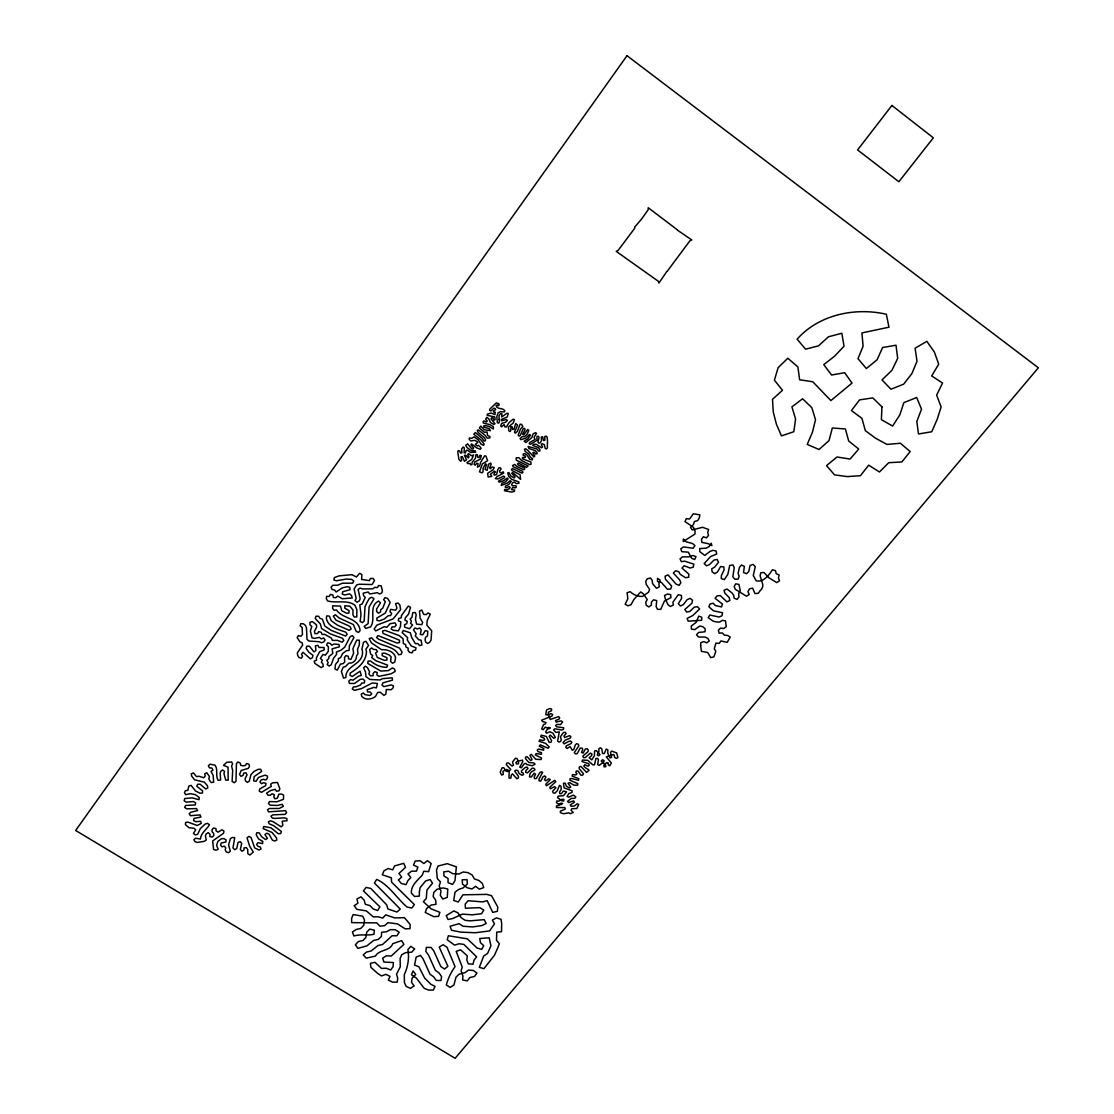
<?xml version="1.0" encoding="UTF-8"?>
<svg xmlns="http://www.w3.org/2000/svg" width="1114" height="1114" viewBox="0 0 1114 1114"><rect width="100%" height="100%" fill="white"/><g stroke="black" fill="none" stroke-linecap="round" stroke-linejoin="round"><path stroke-width="1.5" d="M676.866 229.47L648.237 207.733L648.139 209.794L641.65 218.985L634.632 227.145L634.813 228.105L617.978 250.594L616.223 251.374L658.235 281.201L658.917 283.067L666.785 271.551M677.242 230.013L691.794 239.956L689.942 240.735L667.314 271.162M608.286 763.299L608.286 764.9L609.762 765.805L611.335 763.062L606.294 756.81L613.898 754.47L614.803 757.548L616.348 758.356L617.908 757.548L616.669 752.939L611.753 751.101L610.528 752.284L611.656 757.423L609.943 757.896L607.743 753.064L607.84 749.847L606.253 749.095L604.289 753.468L602.493 753.524L601.825 748.956L600.571 747.8L598.956 748.497L598.886 751.713L597.243 754.986L598.803 755.779L599.986 754.568L596.338 750.613L594.584 750.933L594.389 755.738L591.812 759.873L589.195 757.771L591.701 755.501L591.882 753.899L590.323 753.106L585.268 757.604L583.471 757.576L582.845 756.086L587.983 751.685L588.303 750.098L587.245 748.789L585.463 748.886L583.151 753.05L581.48 752.451L582.803 749.499L582.037 748.037L580.241 748.051L577.108 753.746L575.325 753.844L574.309 752.507L578.862 745.823L578.291 744.291L576.648 743.651L575.395 744.806L573.794 749.36L572.331 750.279L570.076 746.589L567.151 748.455L565.801 747.383L566.344 745.837L570.953 743.637L571.83 742.23L570.591 741.047L568.836 741.381L564.213 743.86L563.03 742.634L565.202 740.142L570.131 738.192L570.883 736.73L569.56 735.644L564.687 737.524L563.949 736.048L566.191 733.527L565.09 732.246L563.336 732.65L560.467 736.744L561.275 739.891L560.621 741.381L559.005 742.105L557.641 741.047L559.27 731.842L555.914 732.441L553.602 729.949L554.828 728.765L561.846 730.018L563.503 729.364L563.712 727.748L556.61 726.815L555.621 725.451L557 724.392L560.579 724.573L562.626 721.928L561.247 720.869L556.109 722.067L555.552 720.507L558.838 719.31L559.729 717.889L558.629 716.594L550.219 719.463L548.325 713.907L548.297 712.264L551.486 710.732L551.625 709.103L549.912 708.532L546.612 709.855L545.707 714.575L547.447 715.021L551.193 713.614L552.641 714.589L551.931 716.093L541.683 720.159L542.588 721.58L545.957 722.443L545.345 723.975L543.646 724.49L541.655 728.89L543.228 729.698L545.331 727.08L548.91 728.848L550.372 727.902L548.659 727.386L545.609 731.87L546.626 733.221L549.787 731.745L552.99 733.235L555.371 737.496L553.811 738.317L550.121 735.045L549.216 736.438L551.639 740.796L551.012 742.3L549.216 742.37L546.333 736.438L541.237 735.17L540.694 736.716L543.952 738.067L544.76 739.515L543.381 740.545L539.872 739.821L539.037 741.242L545.665 743.414L549.188 747.007L548.06 748.26L540.276 744.82L539.26 746.157L543.799 748.566L543.604 750.168L538.452 749.054L537.199 750.195L538.076 751.602L541.46 752.674L541.418 754.289L536.238 753.579L535.333 754.958L541.515 757.98L541.112 759.539L535.75 759.302L531.364 754.317L529.93 755.278L532.088 759.678L530.57 760.514L527.284 756.782L525.529 757.102L525.543 758.704L528.816 762.491L533.968 762.951L535.096 764.204L532.241 765.736L527.019 764.636L525.878 763.396L524.179 763.856L521.408 767.783L519.737 767.198L522.8 761.711L522.494 760.138L516.938 761.503L515.824 762.742L516.84 764.065L518.567 763.703L518.428 762.101L517.147 758.62L515.392 758.272L512.454 762.157L513.498 765.137L512.078 766.098L508.444 762.881L506.689 763.132L506.271 764.677L510.727 769.426L509.599 770.651L507.538 771.529L505.826 770.972L503.834 767.769L502.052 767.852L500.214 772.211L501.606 775.024L503.263 774.481L502.957 771.32L506.41 769.468L508.137 770.039L509.098 771.905L509.056 778.073L510.839 778.157L511.326 775.038L512.537 773.882L516.854 778.797L518.358 777.962L518.456 776.374L514.64 771.041L516.088 770.122L517.801 770.554L519.138 773.534L522.02 775.302L523.566 774.509L523.12 772.963L521.477 772.336L521.505 770.735L525.223 767.504L526.936 767.059L528.036 768.326L525.78 770.777L525.738 772.364L527.451 772.851L532.186 768.173L533.968 768.284L534.999 769.607L533.69 770.679A6.238 5.57 2.3 0 0 529.972 773.896L529.498 776.834L531.267 777.029L534.177 773.172L535.556 774.202L534.149 777.099L534.581 778.644L536.349 778.477L539.649 772.907L540.958 771.835L542.671 772.281L538.939 779.285L539.051 780.872L540.819 781.095L543.047 776.792L544.551 775.929L545.902 776.959L544.426 779.842L545.874 780.775L548.659 778.811L550.232 779.591L545.735 784.326L546.501 785.76L554.744 780.329L555.789 781.61L549.787 787.306L550.26 788.837L554.647 786.609L555.914 787.723L552.586 791.302L553.115 792.82L554.842 793.238L557.181 790.87L559.52 785.328L560.983 786.233L561.275 789.339L559.52 792.026L559.757 793.6L561.526 793.614L563.322 791.01L566.594 791.873L563.503 795.661L558.295 796.134L557.529 797.554L561.943 800.827L563.754 800.966L563.865 799.365L562.069 799.281L558.713 801.175L556.958 800.896L556.373 802.372L557.529 803.57L561.331 804.517L562.57 803.403L560.815 803.18L559.813 804.976L556.568 805.965L556.443 807.525L564.909 807.608L565.174 809.168L560.426 811.117L560.412 812.677L563.684 813.749L568.767 812.816L570.201 813.735L573.223 812.496L571.022 810.129L571.802 808.722L576.829 808.513L578.793 804.35L577.108 803.848L574.504 805.923L571.05 806.327L570.284 804.907L574.434 802.247L573.599 800.869L568.739 802.553L567.486 801.439L571.301 798.39L574.852 798.306L575.854 796.997L573.348 795.076L568.641 797.192L567.096 796.413L568.753 793.655L571.997 792.388L572.15 790.815L564.116 787.89L563.406 783.267L565.188 783.17L566.344 786.178L569.31 787.918L570.744 786.971L568.001 783.267L569.616 782.613L574.058 785.203L577.609 785.189L577.79 783.615L569.964 780.246L570.09 778.658L571.872 778.561L578.542 780.246L578.82 778.672L572.248 776.193L572.443 774.606L575.896 774.968L576.955 773.701L575.785 772.489L576.384 770.985L578.152 771.139L580.895 775.191L582.678 775.163L583.457 773.729L579.183 768.674L579.252 767.086L580.84 766.348L586.605 772.42L589.083 770.234L587.774 769.147A10.36 9.274 -0.6 0 1 583.82 765.986L584.892 764.705L587.997 766.251L589.278 765.137L588.582 763.661L582.037 761.558L582.511 760.013L587.844 760.361L592.759 764.817L594.556 764.733L595.865 758.55L597.647 758.369L598.441 759.804L597.661 764.496L599.137 765.402L603.607 762.073L604.122 760.542L602.535 759.804L601.226 760.904L605.556 765.039L605.877 766.655L604.067 766.878L603.885 765.248L606.684 762.589L608.286 763.299M390.68 659.21L390.666 661.563L392.546 663.22L394.76 662.106L395.554 657.622C394.342 651.606 386.92 649.17 381.559 649.699L371.352 642.82L369.221 638.545L371.616 637.751C378.161 647.164 393.339 644.365 398.631 654.795L401.124 654.336L402.084 652.177L399.634 648.167L378.482 639.158L376.574 637.514L378.008 635.607L397.002 643.029L399.508 642.569L399.466 640.216L383.035 633.393L382.562 631.039L384.998 630.357L399.341 635.648L403.087 638.823L403.338 643.502L405.649 644.602L405.9 646.969L408.184 648.111L408.058 650.451L409.604 652.386L412.138 652.804L413.057 650.646L415.536 650.116L416.023 647.819L411.247 645.953L407.292 639.979L407.64 637.64L402.154 632.557L403.296 630.468L410.37 632.822L411.693 637.445L415.355 643.641L417.917 643.627L419.463 645.563L421.928 644.978L421.12 640.313L418.627 639.631L415.299 635.955L416.19 633.755L413.461 629.87L414.979 627.99L417.388 628.909L419.755 628.018L421.231 629.995L420.229 634.451L422.791 634.743L425.269 630.663L427.79 631.22L427.498 635.899L425.506 637.361L425.047 639.673L425.645 641.984L427.665 643.502L429.753 642.179L431.021 640.16L431.703 630.803L426.871 625.26L427.177 620.526L430.296 614.162L428.041 612.923L426.258 614.608L423.682 614.343L421.746 610.04L419.463 611.113L420.145 618.27L422.693 622.461L421.76 624.662L416.622 624.132L415.466 619.495L416.19 614.817L415.355 612.519L412.779 612.672L411.957 617.365L410.133 618.994L411.4 621.125L410.62 623.367L412.556 625.01L409.492 628.742L404.688 627.182L404.521 624.801L406.749 623.659L407.237 621.334L404.953 620.136L405.357 617.783L408.518 614.176L410.537 607.381L408.351 606.044L401.5 615.527L401.137 617.866L398.659 618.465L398.394 620.832L400.789 621.779L400.469 626.514L398.45 630.83L393.326 630.315L391.125 628.992L392.142 626.848L394.718 626.876L396.25 625.024L395.066 622.865L390.109 623.729L386.837 627.279L384.316 626.681L375.752 630.928L374.151 629.006L376.88 625.135L393.103 618.924L400.608 609.595L399.829 604.93L398.13 603.064L395.623 603.607L396.946 608.16L395.623 610.18L390.596 609.358L389.914 611.642L391.71 613.424L390.568 615.527L388.02 615.833L384.288 619.008L379.582 620.804L377.005 620.498L376.824 618.103L385.263 613.09L390.178 602.437L387.505 598.315L384.984 597.675L383.634 599.694L385.305 601.588L382.743 608.244L380.723 609.664L380.528 612.046L378.314 613.201L376.588 611.363L376.657 608.968L380.445 602.841L378.607 601.073C368.121 606.225 376.254 619.426 370.516 626.945L365.698 628.366L364.181 626.388L368.121 623.617L369.082 607.019L373.984 598.761L371.839 597.313L369.472 598.232L367.063 602.382L365.002 606.712L364.181 620.902L362.454 622.601L360.128 621.459L360.992 614.399L359.78 604.888L362.134 603.983L365.225 597.494L363.554 595.586L363.192 593.191L368.177 591.994L369.737 593.985L377.312 592.69L379.568 593.985L381.865 592.94L382.408 590.601L381.183 585.894L378.593 585.518L377.409 587.621L374.805 587.301L372.856 588.819L362.649 588.972L360.184 588.067L358.109 589.445L360.17 598.845L359.181 601.017L356.995 602.214L355.046 600.557L356.188 598.441L354.099 588.958L356.703 584.892L359.181 584.251L372.062 584.53L374.527 580.45L373.037 578.403L370.447 578.486L369.319 580.631L361.59 579.461L361.883 574.629L359.655 573.278L356.466 576.982L351.885 574.685L339.074 575.854L334.311 577.623L333.935 580.004L336.442 580.77L346.482 579.043L351.704 579.405L353.751 580.993L352.692 583.165L342.346 583.235L337.737 585.212L332.71 585.31L331.095 587.134L332.014 589.431L334.576 590.016L336.177 591.98L342.221 587.886L347.206 586.716L349.754 587.301L350.075 589.71L342.722 591.729L342.221 594.068L344.672 594.973L349.657 593.887L351.564 595.6L352.163 597.981L342.207 598.733L337.737 596.087L335.885 597.689L333.295 597.508L332.961 595.099L330.44 594.361L329.187 596.408L326.583 596.408L326.332 598.789L327.613 600.933C336.553 603.551 347.095 599.304 354.99 605.264L356.898 609.804L356.759 616.947L354.182 616.947L352.915 614.817L353.013 610.068L349.921 606.211L344.853 605.765L344.783 608.147L349.142 610.792L348.849 613.16L346.259 613.09L341.692 610.681L340.48 606.127L332.766 605.793L332.557 608.174L334.005 610.235L336.553 609.957C342.402 619.203 359.056 617.532 360.073 630.677L358.443 632.46L356.16 631.262L353.305 624.522L339.241 618.033L335.314 614.761L333.295 616.167L336.024 620.206L347.847 625.414L350.075 626.695L351.175 628.895L349.197 630.329L337.445 625.149L331.22 620.707L329.41 616.153L326.834 615.847L326.291 618.159C328.101 627.447 338.308 629.326 345.813 632.209L347.164 634.298L345.549 636.066L331.192 630.357L324.87 626.068L322.419 619.231L319.983 618.312L318.618 616.237L316.028 616.223L315.22 618.437L320.345 623.951L321.612 628.574L330.371 633.922L342.485 638.308L343.794 640.397L342.249 642.221L337.458 640.369L332.362 640.383L331.401 638.141L324.787 634.367L322.238 634.534L321.18 632.32L318.688 631.61L317.504 633.657L314.928 633.601L314.44 631.248L316.655 627.14L316.432 624.759L312.38 621.626L309.957 622.336L309.971 624.717L311.781 626.5L310.36 630.942L311.99 637.849L314.524 638.392L319.286 637.361L321.333 638.907L323.645 637.974L325.149 639.965L323.784 641.901L321.445 642.764L319.091 641.72L308.926 641.037L307.004 639.38L306.447 627.642L305.431 625.414L303.426 623.812L300.836 623.631L300.167 625.887L302.159 627.488L302.451 634.507L300.864 636.289L298.385 635.551L297.187 637.584L299.861 641.72L302.186 642.862L302.618 645.201L297.285 652.929L297.675 655.269L298.831 657.413L301.281 658.235L302.562 656.271L301.504 654.085L303.105 652.331L310.416 658.903L312.463 657.608L312.964 655.324L308.912 652.275L306.113 648.334L306.907 646.134L309.483 646.287L313.981 651.899L315.944 650.506L315.429 645.855L317.894 645.298L319.064 647.457L324.049 647.513L324.216 649.866L319.634 651.774L316.348 657.887L316.501 660.24L314.176 661.117L314.844 663.401L321.111 667.592L323.227 666.395L322.963 664.055L321.319 662.203L322.35 660.101L320.414 658.485L322.865 654.489L325.358 655.143L328.268 651.425L328.379 646.747L326.611 644.95L327.655 642.848L330.19 643.391L331.888 645.243L334.019 644.003L339.046 644.491L339.38 646.844L332.097 648.808L332.808 653.458L329.062 656.48L328.602 658.764L326.848 660.393L328.143 662.468L327.196 664.598L329.284 666.047L331.262 664.668L333.615 658.109L336.567 654.419L336.428 652.066L340.981 650.2L344.741 647.15L350.13 636.721L352.344 635.621L353.932 637.542L349.406 645.772L349.058 650.451L346.524 650.673L342.611 653.542L340.619 657.594L338.364 658.611L338.405 660.95L335.453 664.431L335.008 668.985L337.291 670.127L340.438 664.055L342.945 663.693L344.699 662.064L344.505 657.455L345.953 655.589L348.404 656.383L348.417 658.736L350.896 659.418L353.653 653.18L352.915 648.668L355.742 642.221L356.772 640.104L359.349 640.23L359.321 644.895L357.524 649.225L357.942 653.848L356.591 655.784C356.759 659.892 353.166 663.819 348.933 663.109L345.549 666.464L343.182 667.23L341.399 671.464L343.502 678.12L345.897 677.437C345.312 664.905 363.679 665.016 362.496 651.258L361.939 648.933L363.568 642.137L365.949 641.344L368.595 645.479L365.852 649.211L366.506 651.509C366.06 661.827 358.318 668.01 350.297 673.009L349.991 675.307L352.247 676.504L360.087 671.185L361.27 675.571L358.792 676.017L352.999 680.194L350.52 679.554L348.779 681.169L349.448 683.439L354.531 683.467L360.365 679.345L362.872 678.997L364.724 680.668L364.375 682.952L361.841 683.063L360.49 684.985L355.923 686.837L353.389 686.892L352.316 688.953L354.419 690.346L361.549 688.577L372.285 682.979L377.354 683.467L376.393 687.867L373.872 687.408L367.16 689.65L367.592 691.947L370.14 691.989L371.77 693.827L370.071 695.456L365.086 694.69L363.317 692.964L361.228 694.203L361.799 696.487C365.42 700.344 371.547 699.495 375.446 696.542L377.674 692.476L380.18 692.24L383.94 695.387L385.917 694.008L386.266 689.524L391.139 689.677L392.964 688.118L393.479 685.876L391.139 684.901L383.829 686.628L381.977 684.971L382.938 682.854L392.504 680.125L392.253 677.799L382.227 678.718L380.139 679.972L369.959 679.484L365.935 676.574L365.545 672.09L363.637 667.857L365.35 666.186L367.453 667.606L369.57 671.798L368.873 674.012L370.53 675.85L373.065 675.711L373.148 673.385L374.819 671.686L377.242 672.508L376.824 674.792L378.76 676.379L390.958 673.845L395.178 671.464L394.579 669.166L392.407 667.871L388.396 670.614L380.779 671.06L367.801 663.457L368.024 661.131L370.572 660.964C374.986 664.863 380.835 667.37 386.767 667.314L387.602 665.142L375.794 660.672L371.77 657.636L372.689 655.492L370.6 654.043L369.723 649.476L371.589 647.93L373.594 649.462L376.17 649.601L377.521 651.648L375.543 653.055L377.326 657.469L384.441 660.365L386.962 660.031L386.906 657.692L382.199 655.659L382.213 653.319L384.762 653.124L389.468 655.129L391.181 656.94L390.68 659.21M262.639 841.446L262.612 843.604L257.947 842.671L256.624 844.426L257.988 846.292L260.342 847.016L261.066 849.105L258.894 849.982L254.66 847.879L251.026 837.477L248.798 836.433L247.057 837.867L249.689 846.25L253.282 852.057L249.954 855.023L247.879 853.77L247.684 849.495L246.417 847.573L244.022 847.921L243.98 850.066L241.989 851.207L240.318 849.536L241.71 843.354L240.178 841.585L238.034 842.518L236.697 848.687L234.567 849.62L232.979 847.879L234.72 837.672L232.269 837.491L230.361 838.745L228.607 844.899L230.278 851.249L228.579 852.683L226.239 851.904L225.195 849.885L225.794 847.851L224.193 846.111L221.965 846.863L220.558 845.011L221.226 842.992L225.822 842.003L226.128 839.886L223.998 838.675L221.547 838.661L217.926 841.335L216.603 845.373L218.191 849.369L216.005 850.191L213.61 849.536L212.635 841L223.552 833.258L223.942 831.141L221.937 829.763L218.121 832.172L216.06 830.863L216.019 828.691L213.637 827.981L212.064 829.554L212.022 831.712L213.693 833.425L213.791 835.584L212.147 837.087L209.752 836.433L210.003 834.302L208.262 832.645L206.285 833.815L205.366 835.751L206.257 839.998L204.405 841.293L197.373 842.435L195.006 841.669L193.878 839.678L195.549 838.201L200.423 839.065C200.952 832.715 206.647 829.679 209.474 824.778L207.496 823.343L205.227 824.068L200.339 828.524L197.665 834.33L195.34 834.901L193.404 833.439L195.744 829.791L193.906 828.217L188.99 827.744L185.425 824.652L185.62 822.494L188.015 822.118L197.178 825.502L201.258 823.413L200.604 821.283L195.744 821.714L193.558 820.545L193.989 818.442L200.938 817.035L200.13 814.933L190.41 815.699L189.185 813.721L190.842 812.217L197.679 810.56L196.496 808.569L186.665 808.834L184.659 807.413L185.62 805.464L195.354 804.935L195.604 802.776L193.432 801.551L186.094 802.15L184.158 800.632L184.771 798.543L192.04 797.847L199.044 799.671L199.253 797.499L195.284 794.588L190.355 793.697L185.606 794.672L184.464 792.639L185.397 790.661L187.834 790.369L188.809 786.122L191.065 785.342L195.507 790.968L199.977 793.21L202.442 793.057L202.581 790.87L196.816 786.303L197.651 784.284L200.13 784.214L205.672 788.977L207.789 787.96L207.455 785.746L204.308 782.112L194.616 779.842L191.65 776.068L191.288 773.854L193.474 772.921L196.537 776.625L198.96 776.249L203.751 777.753L205.213 776.054L204.698 773.854L206.772 772.74L209.446 776.542L208.791 778.63L209.766 780.733L211.27 782.599L213.679 782.167L213.178 775.497L211.019 771.375L212.969 770.108L211.925 768.019L209.432 767.866L208.36 765.778L210.003 764.204L214.96 765.109C218.441 769.607 215.113 775.623 218.177 780.287L220.628 780.051L220.168 773.45L220.753 771.334L222.577 769.927L224.513 771.459L223.956 773.589L225.738 780.134L228.217 780.148L228.036 767.17L223.496 765.346L226.713 762.31L231.615 761.962L232.659 764.051L231.573 765.986L232.673 770.373L232.13 781.36L234.191 782.738L236.001 781.318L236.419 763.675L237.909 761.976L240.206 762.993L240.652 765.221L243.089 765.875L245.484 765.402L246.64 763.494L249.035 764.301L249.452 766.529L248.199 768.395L241.237 770.428L239.51 774.383L240.93 776.305L243.144 775.428L243.534 773.255L245.929 772.754L247.03 774.815L245.122 778.686L245.47 780.9L247.419 782.39L249.299 781.053L250.956 774.662L254.076 771.389L258.197 769.314L260.69 769.301L261.693 771.389L254.159 776.569L253.658 780.9L256.136 781.262L258.448 777.475L260.69 776.639L265.271 775.121L267.527 776.179L267.318 778.38L265.689 779.981L263.28 779.271L261.024 780.079L259.882 781.972L261.539 783.713L263.656 782.655L266.023 783.49L265.619 785.649L259.632 789.032L259.311 791.205L261.512 792.346L271.315 786.345L270.688 784.172L272.582 782.836L277.483 782.488L279.879 788.879L278.932 790.87L276.509 791.26L275.172 789.339L270.521 790.606L266.636 793.14L267.82 795.145L270.298 795.257L272.025 793.767L274.35 794.672L273.793 796.789L274.921 798.808L277.289 798.278L278.89 794.212L281.341 793.99L283.583 795.062L283.443 799.323L276.885 801.802L269.504 801.565L268.46 803.5L270.159 805.199L277.595 805.436L282.274 804.336L283.304 806.369L279.21 808.486L269.351 808.499L267.485 809.836L268.544 811.869L285.616 810.672L286.59 812.733L285.059 814.362L272.805 814.835L270.925 816.144L272.262 818.052L274.726 818.414L284.502 817.843L286.869 818.595L287.022 820.781L282.218 821.171L282.845 825.335L281.146 826.811L272.958 821.603L270.577 820.865L268.363 821.686L269.156 823.789L273.682 825.711L281.369 831.448L280.784 833.523L278.361 833.759L270.953 827.799L263.726 826.491L263.21 828.593L272.095 832.492L276.495 837.923L276.773 840.081L274.643 841.042L272.359 840.109L269.059 834.191L266.803 833.202L264.937 834.511L267.471 838.369L265.48 839.524L261.637 836.67L259.172 832.799L256.707 832.799L256.262 834.887L258.518 838.856L262.639 841.446M419.407 891.924L419.337 896.129L414.519 896.45L411.386 893.136C410.801 885.491 417.541 880.297 422.22 875.228L423.752 871.232L428.625 871.677L431.16 863.517L427.386 860.69L423.821 863.531L420.034 860.718L415.174 861.108L413.531 865.077L417.903 867.138L416.427 871.162L411.539 871.176L407.975 873.975L410.843 877.512L407.808 880.742L406.067 884.641L401.332 883.486L398.352 880.032L401.694 877.052L398.951 873.446L405.51 867.374L403.741 863.336L394.579 865.912L392.769 869.825L388.034 868.586L383.982 870.828L382.283 874.755L391.39 877.846L391.529 882.079L414.38 904.582L411.79 908.049L407.056 907.047C396.695 898.204 389.106 885.031 376.685 879.378L374.429 883.04L400.26 909.066L396.988 912.046L387.909 908.968L386.711 904.874L370.781 888.415L366.005 887.44L363.429 890.922L379.93 906.893L377.674 910.514L373.12 908.899L369.973 905.598L365.322 904.276L364.139 900.154L360.964 896.854L356.926 899.026L357.914 903.176L354.21 905.724L356.856 909.344L366.353 910.89L373.301 916.892L378.119 916.78L382.77 918.089L385.709 914.873L394.788 917.936L404.424 917.658L410.161 924.481L410.049 928.63L405.259 928.895L397.406 923.84L387.895 922.684L384.678 925.664L379.916 926.166L376.811 922.879L351.662 922.629L351.606 918.465L353.138 914.58L362.691 916.154L364.529 920.08L363.721 925.33L360.741 928.463L356.132 929.494L352.428 931.986L353.89 935.983C360.616 933.908 367.3 935.857 373.942 934.256L374.374 930.148L369.667 929.104L366.687 932.237L365.893 937.459L362.899 940.564L358.304 941.581L355.394 944.756L357.831 948.39L366.826 945.897L373.636 940.439L378.231 939.394L381.406 936.401L381.601 932.279L386.363 931.791L390.401 929.661L395.205 929.703L399.16 932.209L396.904 935.788L392.086 935.76L382.52 944.519L377.938 945.549L371.115 951.008L366.534 952.038L363.234 954.879L366.255 958.165L375.404 956.091C379.442 949.1 389.858 951.509 392.824 943.642L401.611 940.634L403.909 944.324L391.265 956.049L386.488 955.756L382.673 958.096L383.926 962.078L393.367 962.538L393.117 966.604L390.68 970.016L386.307 968.247L381.545 968.414L374.931 962.315L370.349 963.345L370.934 967.412L377.688 973.413L381.531 975.948L385.806 974.318L390.025 976.365L388.326 980.097L392.532 982.13L397.28 982.13L397.698 978.12L396.57 974.137L400.288 966.785L400.107 958.639L401.611 954.809L405.58 952.637L411.693 952.164L414.687 948.961L410.801 946.315L407.905 949.574C409.409 957.929 407.947 966.924 404.312 974.569L404.41 982.632L406.234 986.419L410.481 988.369L414.116 985.89L411.539 982.409L412.027 978.398L415.731 974.388L413.043 970.962L411.47 974.75L416.316 978.05L424.239 988.355L428.584 990.095L433.332 990.081L435.059 986.363L430.895 984.316L424.671 978.12L418.892 966.813L414.533 965.03L416.176 957.093L420.479 955.394L423.111 958.889L430.018 974.221L433.722 976.894L436.215 980.404L440.977 980.515L441.562 976.518L439.083 972.982L435.379 970.322L428.43 954.921L425.799 951.426L426.384 947.36L431.188 947.471L433.819 950.98L440.74 966.409L444.444 969.069L447.898 966.339L439.222 947.053L443.107 944.728L446.993 947.234L455.055 966.674C450.919 972.327 448.274 978.148 446.296 984.943L450.153 987.394L453.913 984.999L455.988 977.159L459.107 974.165L464.928 972.717L468.493 970.085L473.255 970.447L476.973 973.065L474.467 976.477L469.899 977.521L467.281 980.863L462.616 979.972L462.951 975.934L461.099 970.935L462.213 967.008L456.183 951.356L460.597 949.838L467.281 955.854L466.808 959.92L468.256 963.833L473.032 964.223L473.979 960.226L476.625 956.87L463.856 944.394L459.093 943.767L454.609 945.145L447.201 939.743L448.357 935.76L467.295 938.824L477.126 948.056L481.708 949.379L483.713 945.689L480.413 942.625L479.758 938.531L489.213 937.807L490.912 945.925L487.514 953.556L483.713 955.979L479.34 967.342L483.894 968.679L494.449 955.269L497.861 947.638L499.309 943.739L496.524 940.327L496.705 932.098L501.495 931.722L501.69 923.422L500.994 919.287L496.426 917.88L492.374 920.08L494.477 923.868L489.575 930.942L475.358 932.738L460.945 932.153L451.546 930.26L450.056 926.277L459.093 923.673L462.964 926.221L472.587 926.945L482.028 925.553L486.164 923.478L484.2 919.635L469.885 920.874L465.095 920.303L461.21 917.741L458.16 913.02L453.927 910.89L446.213 915.611L448.065 919.496L452.73 918.507L462.38 914.121L472.03 914.817L481.54 913.759L483.755 910.082L479.744 907.645L465.401 908.23L465.22 904.039L468.131 900.739L482.585 901.894L487.208 900.711L492.736 912.422L497.359 911.294L497.805 907.116L491.553 895.712L486.915 894.389L462.909 894.807L458.286 902.02L453.718 900.474L455.041 892.147L458.676 889.418L463.173 887.9L467.351 883.959L467.1 879.642L462.157 879.809L462.533 884.112L467.253 887.774L471.96 888.972L475.636 886.284L479.257 889.181L483.727 887.607L482.39 883.513L478.909 880.478L474.355 878.904L472.197 875.047L468.075 872.666L463.243 871.984L458.982 873.989L452.744 873.682L448.65 871.259L443.818 871.789L443.957 876.05L448.051 878.459L448.065 882.706L452.59 884.377L454.958 880.728L456.378 866.873L447.215 863.67L437.983 866.051L436.507 870.076L437.329 878.584L440.462 881.912L439.195 885.978L440.949 891.214L440.295 895.378L442.815 899.04L447.257 897.424L447.786 889.042L443.066 887.914L437.078 889.278L433.819 892.328L433.165 896.491L435.685 900.154L435.992 904.345L431.229 905.014L426.634 908.495L425.256 912.477L433.75 916.655L438.554 916.349L439.891 912.366L431.007 908.801L423.376 901.686L426.3 898.413L426.941 890.03L432.497 883.263L430.115 879.503L425.604 880.965L420.062 887.747L419.407 891.924M499.169 419.407L499.351 421.997L498.654 423.097L497.345 422.735L496.816 416.525L498.097 412.876L500.339 411.637L504.363 411.943L504.795 410.718C502.679 407.376 497.15 409.827 496.05 405.677L497.15 404.953L498.237 405.761L499.225 404.883L498.724 403.658L496.329 402.92L489.756 409.144L489.645 410.453L490.926 410.899L493.767 408.211L495.103 408.434L495.66 409.646L493.377 411.01L493.892 412.222L495.229 412.18L494.936 414.645L491.246 413.029L487.514 414.032L487.11 415.271L494.783 416.97L495.131 419.546L494.045 420.298L492.959 418.056L491.622 417.847L491.009 418.989L494.992 423.654L493.948 424.462L490.452 422.512L488.879 418.975L486.818 417.263L485.62 419.184L487.319 421.064L486.386 421.969L483.922 420.883L483.058 421.872L483.476 423.111L489.923 424.601L493.391 426.662L493.377 429.015L489.004 426.37L485.036 425.576L483.741 425.896L483.922 427.191L489.06 428.556L490.466 430.645L484.2 429.753L480.802 426.077L479.382 428.013L484.437 432.316L487.083 431.926L487.528 435.393L489.923 436.591L489.882 437.872L487.222 438.178L484.827 435.017L478.56 430.06L477.238 430.255L478.171 432.524L484.298 437.635L485.593 439.919L485.036 441.074L483.713 440.866L482.459 438.554L475.358 432.524L473.77 434.182L481.011 440.002L484.13 444.138L483.629 445.322L481.206 444.277L478.282 439.96L474.077 436.813L471.904 438.289L469.481 437.941L469.091 439.181L470.846 441.005L474.494 440.322L476.889 441.423L477.809 442.383L475.288 444.389L477.405 446.018L478.505 445.308L480.399 447.16L481.081 448.274L480.273 449.29L476.555 447.828L471.542 443.873L470.957 445.015L473.603 447.939L473.074 449.109L471.765 448.817L467.574 443.845L465.694 445.391L467.072 447.577L471.292 450.724L475.274 450.905L475.664 452.145L470.568 452.507L467.351 450.153L466.07 450.488L465.429 452.897L464.092 452.799L464.329 447.772L463.257 446.979L461.586 448.928L461.892 452.771L460.625 453.133L459.539 450.85L458.216 450.641L457.77 451.838L458.898 459.33L460.639 461.21L461.669 460.416L460.973 456.824L462.296 456.615L464.454 461.28L466.515 459.803L464.427 455.292L465.763 455.222L468.284 457.993L468.994 456.921L467.713 454.665L468.465 453.621L471.528 455.779L473.617 454.958L471.654 459.511L466.905 462.63L467.81 463.591L470.205 463.494L470.526 464.733L471.863 464.677L472.225 462.213L475.455 458.286L476.026 454.54L477.363 454.693L477.669 457.241L478.936 457.673L479.897 455.32L481.22 455.515L480.482 459.038L474.759 461.976L474.355 463.187L474.104 464.427L475.218 465.165L476.806 463.146L478.059 463.619L477.474 467.128L479.619 466.084L480.594 462.421L484.604 455.863L485.927 456.03L487.598 460.653L482.376 463.842L479.507 471.849L481.986 472.851L482.947 471.988L483.142 468.186L485.467 463.8L486.553 464.566L485.022 469.412L487.097 470.345L488.628 464.176L490.759 463.076L491.204 464.287L489.631 467.755L490.466 468.771L492.068 466.961L494.254 467.504L493.056 469.76L487.612 473.297L488.155 477.001L491.817 476.374L490.383 474.258L494.463 471.138L495.465 472.002L493.892 473.882L494.156 475.121L496.607 474.606L497.721 469.802L499.086 467.643L500.409 467.908L501.119 468.98L499.573 470.985L499.81 472.239L500.98 472.879L503.291 471.863L503.709 473.074L496.941 476.708L495.354 478.602L497.791 478.978L503.625 476.068L504.712 476.82L504.141 477.962L498.473 481.095L499.183 482.167L501.69 481.373A10.263 9.748 8.9 0 0 505.171 479.605L507.19 478.031L508.081 478.992L505.575 481.861L501.899 483.281L501.244 485.439L507.26 483.156L510.198 480.649L511.242 481.457L508.861 484.437L505.352 486.191L505.436 487.459L506.759 487.654L509.098 486.512L510.087 487.375L509.474 488.489L507.19 489.7L504.586 489.492L504.503 490.759L511.911 492.109L514.348 491.33L514.668 490.118L511.298 489.589L512.705 487.514L515.309 487.89L516.311 487.069L515.963 485.843L512.12 485.662L511.674 484.465L513.067 482.39L514.348 482.07L516.367 483.699L518.971 483.198L518.832 481.93L511.604 479.257L508.82 476.527L507.692 472.977L508.945 472.573L510.741 475.984L514.167 477.934L514.988 476.945L511.674 473.213L512.9 472.74L520.572 479.354L520.085 474.731L512.008 470.526L511.479 469.356L512.468 468.507L521.853 473.116L522.981 472.447L522.438 471.278L513.15 466.682L512.593 465.513L514.779 464.427L516.52 466.293L523.691 469.718L524.791 469.008L524.221 467.852L518.233 465.025L517.467 463.981L518.372 463.048L526.449 467.379L528.12 465.903L516.283 460.152L516.2 457.84L518.846 457.673L521.505 460.5L529.651 464.594L530.974 464.357L530.905 462.045L522.382 458.773L522.536 457.492L525.209 457.492L525.516 456.239L523.12 455.111L523.357 453.844L524.68 453.635L526.992 454.93L529.637 459.33L532.2 459.929L532.617 458.717L530.417 457.241L528.621 453.802L525.335 451.602L524.429 449.318L525.627 448.761L527.785 450.321L533.885 456.949L534.817 456.03L532.798 452.757L534.01 452.2L535.876 454.052L537.143 453.649L536.906 452.381L535.04 450.529L528.955 448.566L528.092 446.477L536.823 448.9L538.396 450.975L539.733 451.059L540.067 449.819L538.508 447.731L532.729 445.377L533.536 444.361L536.168 444.221L541.571 447.758L542.629 446.965L541.293 444.751L541.989 443.651L544.328 444.653L545.164 448.385L546.375 448.97L547.322 448.065L547.503 440.768L547.071 436.925L546.055 436.075L544.802 436.549L544.843 440.364L543.507 440.503L542.657 436.799L541.334 437.008L541.474 440.768L540.095 442.982L538.758 443.121L537.951 442.091L539.065 437.273L538.271 436.228L536.948 436.479L536.962 440.336L530.389 444.333L529.22 443.706L529.693 442.495L535.152 439.417L534.01 437.315L536.614 433.332L535.458 432.678L533.146 433.861L531.893 437.524L525.919 442.537L524.137 441.158L527.521 439.181L530.584 435.128L529.387 434.516L525.711 438.262L520.725 439.612L520.113 438.456L522.048 436.688L524.736 436.549A23.297 22.405 9.7 0 0 527.437 433.708L528.858 430.171L527.66 429.572L523.845 434.794L522.605 434.265L525.028 429.753L524.722 428.5L523.371 428.444L520.224 435.421L519.11 436.131L518.177 435.198L520.433 429.224L522.842 426.397L521.463 424.281L520.113 424.225L517.314 431.438L515.378 433.151L514.459 432.204L517.55 425.2L515.726 423.529L513.93 429.405L512.579 429.419L512.231 426.857L510.894 426.746L510.825 430.464L510.073 431.522L508.875 430.923L508.416 427.08L513.276 422.888L514.445 419.574L513.15 419.198L509.112 422.568L506.383 426.927L505.046 427.01L504.099 424.587L501.495 426.843L500.743 425.757L501.606 423.404L505.464 422.317L507.385 420.535L506.494 419.546L501.356 420.786L501.216 419.491L507.274 416.984L508.249 413.475L506.912 413.308L501.676 416.956L501.885 413.628L500.534 413.614L498.975 415.661L499.169 419.407M700.622 645.591L701.472 651.342L707.682 652.512L710.746 657.608L713.879 656.87L715.87 651.286L714.241 648.794L715.982 643.057L719.171 643.405L720.995 640.926L727.191 642.374L730.213 637.111L727.609 635.453L724.392 635.175L722.359 632.933L719.129 633.17L718.349 630.301L720.549 628.073L723.738 628.519L726.286 626.639L725.493 620.846L722.318 620.359L719.616 622.072L716.386 621.918L713.266 621.208L708.17 617.643L709.855 615.053L719.073 617.031L722.025 615.736L722.554 612.77L713.447 610.806L708.852 606.754L710.091 603.941L713.28 603.259L715.341 605.543L721.496 606.935L722.429 604.039L715.091 598.315L717.04 595.851L720.285 595.586L726.927 601.88L729.851 600.488L729.224 597.55L724.88 593.205L724.016 590.323L726.996 589.014L731.814 592.773L733.653 595.21L734.126 598.176L737.05 599.402L739.014 596.937L738.652 593.957L740.211 590.309L738.93 584.432L735.755 583.82L734.154 586.507L735.282 589.32L746.491 596.213L749.207 594.444L747.954 591.701L749.402 588.944L752.549 588.053L754.972 593.567L758.23 593.316L760.082 590.754A7.478 6.879 -12.9 0 0 762.087 582.399L760.124 575.785L760.723 572.777L763.995 572.485L768.73 577.665L776.723 582.58L779.466 580.826L778.477 577.971L779.104 574.963L776.193 573.682L775.539 570.716L772.489 569.727C768.841 575.13 763.689 582.552 756.239 580.854L753.273 575.548L755.278 566.622L753.106 564.394L750.028 565.536L748.789 571.552L746.45 573.752L743.525 572.485L744.361 566.427L741.534 564.979L739.418 567.374L738.095 573.39L739.181 576.23L738.039 579.113L734.767 579.183L732.845 576.787L734.223 567.722L732.956 564.951L729.712 565.452L727.832 574.434L724.295 579.614L721.273 578.556L721.412 575.506L724.072 569.881L723.822 566.845L720.577 566.608L717.444 572.039L714.617 573.654L712.083 571.788L711.776 568.767L714.617 567.179L718.53 562.236L717.207 559.465L713.963 560.063L709.465 564.631L706.401 565.773L704.187 563.573L710.635 556.54L716.692 554.034L716.135 551.012L712.96 550.33L709.883 551.514L704.758 555.426L699.815 551.653L699.703 548.575L706.137 548.172L709.033 546.64L711.261 543.256L711.86 545.595L708.267 543.674L701.89 542.393L701.472 539.329L703.338 536.739L706.387 537.853L708.532 535.444L707.696 532.464L708.588 529.456L702.516 527.298L692.323 529.944L690.499 527.395L693.479 524.513L694.412 521.505L697.615 520.642L699.341 517.94L699.815 514.835L693.354 513.805L689.552 518.999L686.266 518.664L684.999 521.575L693.479 527.326L695.08 530.974L694.969 534.079L683.286 541.501L683.355 539.065L686.266 541.836L692.546 543.535L694.941 545.595L693.159 548.227L683.495 546.932L680.793 548.756L681.782 551.681L688.271 552.14L691.613 558.239L694.593 559.576L696.055 556.735L693.033 555.468L689.065 556.875L682.534 556.833L680.055 558.88L681.35 561.679L684.595 561.15L693.785 564.13L693.298 567.165L690.137 568.029L684.121 565.745L681.991 568.098L688.884 574.17L688.703 577.205L685.472 577.706L680.194 574.295L678.677 571.635L675.544 570.786L673.357 573.097L679.651 579.851L680.891 582.636L679.234 585.282L676.184 584.237L668.066 574.894L665.072 576.189L665.42 579.21L671.645 586.034L670.725 588.958L667.481 589.32L661.493 582.525L657.525 581.411L657.497 578.375L660.142 580.102L658.875 583.833L659.335 586.827L656.438 588.276L652.498 583.527L652.289 580.491L650.437 578.027L647.276 578.807L645.702 581.494L646.301 584.46L649.657 589.515L648.404 592.328L642.458 596.422C638.016 596.826 633.365 594.639 630.148 591.659L627.098 592.773L627.836 598.733L625.177 604.234L627.906 605.835L630.956 604.777L633.95 599.443L640.675 591.952L643.238 593.776L647.234 599.513L645.772 602.214L646.204 605.181L648.808 606.963L651.356 605.069L651.467 602.061L653.626 599.792L656.731 600.627L656.132 606.629L657.497 609.33L660.741 609.344L664.445 601.031L670.948 597.647L670.656 594.653L667.481 594.054L664.557 595.419L665.169 598.371L667.913 604.596L670.391 606.503L673.302 605.125L672.94 602.145L678.273 594.709L681.42 595.419L681.587 598.427L678.329 603.663L680.376 605.96L683.328 604.665L687.087 599.708L690.039 598.357L692.532 600.237L691.919 603.217L684.832 609.511L686.558 612.004L689.775 611.516L694.301 607.13L697.531 606.726L699.606 608.982L692.811 615.513L687.157 618.381L688.173 621.194L701.736 620.247L701.736 617.253L698.784 616.098L696.069 622.406L691.153 626.152L691.488 629.118L694.649 629.647L699.829 625.998L702.934 626.75L705.204 628.811L705.037 631.777L698.617 632.432L696.529 634.743L698.506 637.041L704.939 637.041L707.808 638.336L709.284 640.926L706.763 642.834L703.853 641.622L700.803 642.639L700.622 645.591M881.94 406.861L881.383 419.672L892.62 426.049L899.847 414.868L903.844 402.655L916.655 397.489L921.515 409.158L916.836 421.44L918.465 433.987L931.722 431.759L937.097 419.602L941.121 406.944L936.665 395.08L942.555 383.021L931.68 375.961L938.712 364.139L934.34 351.982L926.834 341.316L915.081 348.264L917.003 361.284L911.906 373.566L903.677 384.163L890.935 389.218L882.01 379.902L891.952 370.294L897.689 358.332L896.004 345.215L882.608 347.526L877.108 359.78L866.358 368.539L857.975 358.638L863.113 346.217L861.916 332.933L888.972 327.196L886.326 314.245C855.079 307.116 818.999 314.552 797.123 339.157L805.547 349.183L818.47 345.869L828.496 336.776L841.822 333.239L844.036 346.203L834.72 356.076L823.775 364.626L831.587 375.028L844.691 372.703L852.001 383.091L830.877 400.594L812.788 381.768L799.615 379.763L797.916 366.952L787.835 358.235L778.143 367.62L774.411 380.18L782.515 390.262L772.503 399.299L773.269 412.013L776.416 424.211L781.457 435.894L793.822 431.703L795.577 419.031L791.929 406.861L802.581 398.77L811.841 407.696L815.518 419.672L812.454 432.19L807.232 444.43L819.041 449.499L829.025 440.587L832.325 428.013L845.401 428.96L848.687 441.005L858.727 449.039L850.079 459.065L837.032 456.991L826.518 465.638L834.581 474.898L847.378 476.597L860.468 475.692L868.641 465.165L879.475 471.988L888.721 462.7L901.867 461.934L910.166 451.56L900.404 443.247L886.967 444.416L875.674 438.289L865.327 430.658L861.916 418.349L851.43 410.579L859.576 399.87L872.791 397.893L881.94 406.861M627.015 55.7L75.641 830.473L455.139 1058.3L1038.359 367.801L627.015 55.7M891.91 105.454L857.585 149.93L898.873 181.749L933.337 137.83L891.91 105.454"/></g></svg>
